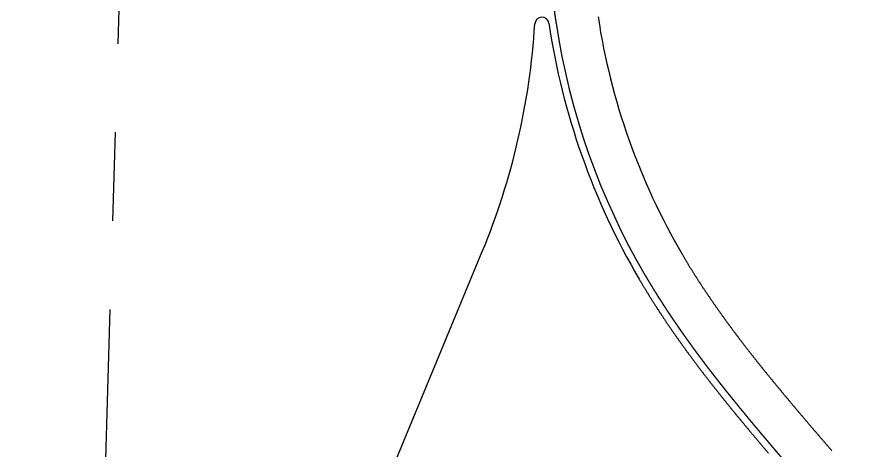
# Model space of a CAD drawing. Header units: millimetres. Extents: x 29316 to 52938, y 29851 to 35526.
# Drawn here: x 30676 to 30796.3, y 31281.5 to 31342.7 of the extents above; entities that cross this region are included whole.
import ezdxf

# ---------------------------------------------------------------- set-up
doc = ezdxf.new("R2010")
doc.units = ezdxf.units.MM
doc.header["$MEASUREMENT"] = 0
doc.linetypes.add('CENTER2', pattern=[1.125, 0.75, -0.125, 0.125, -0.125])
doc.layers.get('0').update_dxf_attribs({"linetype": 'CONTINUOUS'})
doc.layers.add('D-道路-车行道边线', color=5, linetype='CONTINUOUS')
doc.layers.add('道路中线_F', color=7, linetype='CONTINUOUS')

msp = doc.modelspace()

# ---------------------------------------------------------------- linework, layer by layer
at = {"color": 1, "linetype": 'CENTER2', "ltscale": 100}
msp.add_line((30705.89, 31863.71), (30676.01, 30864.15), dxfattribs=at)
at = {"layer": 'D-道路-车行道边线'}
msp.add_line((30724.78, 31269.1), (30741.55, 31309.63), dxfattribs=at)
at = {"layer": 'D-道路-车行道边线', "flags": 128}
for points in [[(30769.71, 31309.29, -0.000471), (30769.81, 31309.12, -0.00044), (30769.91, 31308.96, -0.000438), (30770, 31308.79, -0.000436), (30770.1, 31308.63, -0.000434), (30770.19, 31308.47, -0.000431), (30770.29, 31308.31, -0.000429), (30770.39, 31308.15, -0.000427), (30770.49, 31307.99, -0.000425), (30770.58, 31307.83, -0.000423), (30770.68, 31307.66, -0.00042), (30770.78, 31307.5, -0.000418), (30770.88, 31307.34, -0.000416), (30770.98, 31307.18, -0.000414), (30771.08, 31307.02, -0.000412), (30771.18, 31306.86, -0.000409), (30771.28, 31306.7, -0.000407), (30771.38, 31306.54, -0.000405), (30771.48, 31306.38, -0.000403), (30771.58, 31306.22, -0.000401), (30771.68, 31306.06, -0.000398), (30771.79, 31305.9, -0.000396), (30771.89, 31305.74, -0.000394), (30771.99, 31305.58, -0.000392), (30772.09, 31305.42, -0.000389), (30772.2, 31305.27, -0.000387), (30772.3, 31305.11, -0.000385), (30772.4, 31304.95, -0.000383), (30772.51, 31304.79, -0.00038), (30772.61, 31304.63, -0.000378), (30772.72, 31304.47, -0.000376), (30772.82, 31304.31, -0.000374), (30772.93, 31304.15, -0.000371), (30773.03, 31304, -0.000369), (30773.14, 31303.84, -0.000367), (30773.25, 31303.68, -0.000364), (30773.35, 31303.52, -0.000362), (30773.46, 31303.37, -0.00036), (30773.57, 31303.21, -0.000358), (30773.67, 31303.05, -0.000355), (30773.78, 31302.89, -0.000353), (30773.89, 31302.74, -0.000351), (30774, 31302.58, -0.000348), (30774.11, 31302.42, -0.000346), (30774.21, 31302.26, -0.000344), (30774.32, 31302.11, -0.000342), (30774.43, 31301.95, -0.000339), (30774.54, 31301.79, -0.000337), (30774.65, 31301.64, -0.000335), (30774.76, 31301.48, -0.000332), (30774.87, 31301.33, -0.00033), (30774.98, 31301.17, -0.000328), (30775.09, 31301.01, -0.000325), (30775.21, 31300.86, -0.000323), (30775.32, 31300.7, -0.000321), (30775.43, 31300.55, -0.000318), (30775.54, 31300.39, -0.000316), (30775.65, 31300.23, -0.000314), (30775.77, 31300.08, -0.000311), (30775.88, 31299.92, -0.000309), (30775.99, 31299.77, -0.000307), (30776.1, 31299.61, -0.000304), (30776.22, 31299.46, -0.000302), (30776.33, 31299.3, -0.000299), (30776.45, 31299.15, -0.000297), (30776.56, 31298.99, -0.000295), (30776.67, 31298.84, -0.000292), (30776.79, 31298.69, -0.00029), (30776.9, 31298.53, -0.000288), (30777.02, 31298.38, -0.000285), (30777.13, 31298.22, -0.000283), (30777.25, 31298.07, -0.00028), (30777.36, 31297.91, -0.000278), (30777.48, 31297.76, -0.000276), (30777.6, 31297.61, -0.000273), (30777.71, 31297.45, -0.000271), (30777.83, 31297.3, -0.000268), (30777.95, 31297.14, -0.000266), (30778.06, 31296.99, -0.000263), (30778.18, 31296.84, -0.000261), (30778.3, 31296.68, -0.000259), (30778.42, 31296.53, -0.000256), (30778.53, 31296.38, -0.000254), (30778.65, 31296.22, -0.000251), (30778.77, 31296.07, -0.000249), (30778.89, 31295.92, -0.000246), (30779.01, 31295.76, -0.000244), (30779.13, 31295.61, -0.000242), (30779.25, 31295.46, -0.000239), (30779.37, 31295.31, -0.000237), (30779.49, 31295.15, -0.000234), (30779.61, 31295, -0.000232), (30779.73, 31294.85, -0.000229), (30779.85, 31294.7, -0.000227), (30779.97, 31294.54, -0.000224), (30780.09, 31294.39, -0.000222), (30780.21, 31294.24, -0.000219), (30780.33, 31294.09, -0.000217), (30780.45, 31293.93, -0.000214), (30780.57, 31293.78, -0.000212), (30780.69, 31293.63, -0.000209), (30780.81, 31293.48, -0.000207), (30780.94, 31293.33, -0.000204), (30781.06, 31293.17, -0.000202), (30781.18, 31293.02, -0.000199), (30781.3, 31292.87, -0.000197), (30781.42, 31292.72, -0.000194), (30781.55, 31292.57, -0.000192), (30781.67, 31292.41, -0.000189), (30781.79, 31292.26, -0.000187), (30781.92, 31292.11, -0.000184), (30782.04, 31291.96, -0.000182), (30782.16, 31291.81, -0.000179), (30782.29, 31291.66, -0.000177), (30782.41, 31291.51, -0.000174), (30782.53, 31291.35, -0.000172), (30782.66, 31291.2, -0.000169), (30782.78, 31291.05, -0.000167), (30782.91, 31290.9, -0.000164), (30783.03, 31290.75, -0.000161), (30783.16, 31290.6, -0.000159), (30783.28, 31290.45, -0.000156), (30783.41, 31290.3, -0.000154), (30783.53, 31290.14, -0.000151), (30783.66, 31289.99, -0.000149), (30783.78, 31289.84, -0.000146), (30783.91, 31289.69, -0.000143), (30784.03, 31289.54, -0.000141), (30784.16, 31289.39, -0.000138), (30784.28, 31289.24, -0.000136), (30784.41, 31289.09, -0.000133), (30784.54, 31288.94, -0.00013), (30784.66, 31288.78, -0.000128), (30784.79, 31288.63, -0.000125), (30784.91, 31288.48, -0.000123), (30785.04, 31288.33, -0.000122), (30785.17, 31288.18, -0.000121), (30785.3, 31288.03, -0.000118), (30785.42, 31287.88, -0.000115), (30785.55, 31287.73, -0.000112), (30785.68, 31287.58, -0.00011), (30785.81, 31287.43, -0.000107), (30785.93, 31287.27, -0.000104), (30786.06, 31287.12, -0.000101), (30786.19, 31286.97, -0.000099), (30786.32, 31286.82, -0.000096), (30786.44, 31286.67, -0.000093), (30786.57, 31286.52, -0.00009), (30786.7, 31286.37, -0.000088), (30786.83, 31286.22, -0.000085), (30786.96, 31286.07, -0.000082), (30787.08, 31285.92, -0.000079), (30787.21, 31285.77, -0.000076), (30787.34, 31285.62, -0.000074), (30787.47, 31285.47, -0.000071), (30787.6, 31285.31, -0.000068), (30787.73, 31285.16, -0.000065), (30787.86, 31285.01, -0.000062), (30787.98, 31284.86, -0.00006), (30788.11, 31284.71, -0.000057), (30788.24, 31284.56, -0.000054), (30788.37, 31284.41, -0.000051), (30788.5, 31284.26, -0.000049), (30788.63, 31284.11, -0.000046), (30788.76, 31283.96, -0.000043), (30788.89, 31283.8, -0.00004), (30789.02, 31283.65, -0.000037), (30789.15, 31283.5, -0.000035), (30789.28, 31283.35, -0.000032), (30789.41, 31283.2, -0.000029), (30789.54, 31283.05, -0.000026), (30789.67, 31282.9, -0.000024), (30789.8, 31282.75, -0.000021), (30789.93, 31282.6, -0.000018), (30790.06, 31282.44, -0.000015), (30790.19, 31282.29, -0.000013), (30790.32, 31282.14, -0.00001), (30790.45, 31281.99, -0.000007), (30790.58, 31281.84, -0.000004), (30790.71, 31281.69, -0.000001), (30790.84, 31281.53, -0.000001)], [(30763.68, 31305.74, -0.000504), (30763.78, 31305.57, -0.000506), (30763.88, 31305.4, -0.000503), (30763.98, 31305.22, -0.0005), (30764.09, 31305.05, -0.000497), (30764.19, 31304.87, -0.000494), (30764.29, 31304.7, -0.000491), (30764.4, 31304.53, -0.000488), (30764.5, 31304.36, -0.000486), (30764.61, 31304.18, -0.000483), (30764.71, 31304.01, -0.00048), (30764.82, 31303.84, -0.000477), (30764.92, 31303.67, -0.000474), (30765.03, 31303.5, -0.000471), (30765.14, 31303.32, -0.000468), (30765.24, 31303.15, -0.000465), (30765.35, 31302.98, -0.000462), (30765.46, 31302.81, -0.00046), (30765.57, 31302.64, -0.000457), (30765.67, 31302.47, -0.000454), (30765.78, 31302.3, -0.000451), (30765.89, 31302.13, -0.000448), (30766, 31301.96, -0.000445), (30766.11, 31301.79, -0.000442), (30766.22, 31301.62, -0.000439), (30766.33, 31301.45, -0.000437), (30766.44, 31301.28, -0.000434), (30766.55, 31301.11, -0.000431), (30766.66, 31300.94, -0.000428), (30766.77, 31300.78, -0.000425), (30766.88, 31300.61, -0.000422), (30766.99, 31300.44, -0.000419), (30767.1, 31300.27, -0.000416), (30767.22, 31300.1, -0.000414), (30767.33, 31299.94, -0.000411), (30767.44, 31299.77, -0.000408), (30767.55, 31299.6, -0.000405), (30767.67, 31299.44, -0.000402), (30767.78, 31299.27, -0.000399), (30767.89, 31299.1, -0.000396), (30768.01, 31298.94, -0.000394), (30768.12, 31298.77, -0.000391), (30768.24, 31298.6, -0.000388), (30768.35, 31298.44, -0.000385), (30768.46, 31298.27, -0.000382), (30768.58, 31298.11, -0.000379), (30768.7, 31297.94, -0.000376), (30768.81, 31297.78, -0.000374), (30768.93, 31297.61, -0.000371), (30769.04, 31297.45, -0.000368), (30769.16, 31297.28, -0.000365), (30769.28, 31297.12, -0.000362), (30769.39, 31296.95, -0.000359), (30769.51, 31296.79, -0.000356), (30769.63, 31296.63, -0.000354), (30769.74, 31296.46, -0.000351), (30769.86, 31296.3, -0.000348), (30769.98, 31296.14, -0.000345), (30770.1, 31295.97, -0.000342), (30770.22, 31295.81, -0.000339), (30770.33, 31295.65, -0.000336), (30770.45, 31295.48, -0.000334), (30770.57, 31295.32, -0.000331), (30770.69, 31295.16, -0.000328), (30770.81, 31295, -0.000325), (30770.93, 31294.84, -0.000322), (30771.05, 31294.67, -0.000319), (30771.17, 31294.51, -0.000316), (30771.29, 31294.35, -0.000314), (30771.41, 31294.19, -0.000311), (30771.53, 31294.03, -0.000308), (30771.65, 31293.87, -0.000305), (30771.77, 31293.71, -0.000302), (30771.89, 31293.54, -0.000299), (30772.01, 31293.38, -0.000297), (30772.13, 31293.22, -0.000294), (30772.26, 31293.06, -0.000291), (30772.38, 31292.9, -0.000288), (30772.5, 31292.74, -0.000285), (30772.62, 31292.58, -0.000282), (30772.74, 31292.42, -0.000279), (30772.87, 31292.26, -0.000277), (30772.99, 31292.11, -0.000274), (30773.11, 31291.95, -0.000271), (30773.24, 31291.79, -0.000268), (30773.36, 31291.63, -0.000265), (30773.48, 31291.47, -0.000262), (30773.61, 31291.31, -0.00026), (30773.73, 31291.15, -0.000257), (30773.85, 31290.99, -0.000254), (30773.98, 31290.84, -0.000251), (30774.1, 31290.68, -0.000248), (30774.22, 31290.52, -0.000245), (30774.35, 31290.36, -0.000243), (30774.47, 31290.2, -0.00024), (30774.6, 31290.05, -0.000237), (30774.72, 31289.89, -0.000234), (30774.85, 31289.73, -0.000231), (30774.97, 31289.57, -0.000228), (30775.1, 31289.42, -0.000226), (30775.22, 31289.26, -0.000223), (30775.35, 31289.1, -0.00022), (30775.47, 31288.95, -0.000217), (30775.6, 31288.79, -0.000214), (30775.73, 31288.63, -0.000211), (30775.85, 31288.48, -0.000209), (30775.98, 31288.32, -0.000206), (30776.1, 31288.16, -0.000203), (30776.23, 31288.01, -0.0002), (30776.36, 31287.85, -0.000197), (30776.48, 31287.7, -0.000195), (30776.61, 31287.54, -0.000192), (30776.74, 31287.38, -0.000189), (30776.86, 31287.23, -0.000186), (30776.99, 31287.07, -0.000183), (30777.12, 31286.92, -0.00018), (30777.25, 31286.76, -0.000178), (30777.37, 31286.61, -0.000175), (30777.5, 31286.45, -0.000172), (30777.63, 31286.3, -0.000169), (30777.76, 31286.14, -0.000166), (30777.88, 31285.99, -0.000164), (30778.01, 31285.83, -0.000161), (30778.14, 31285.68, -0.000158), (30778.27, 31285.52, -0.000155), (30778.4, 31285.37, -0.000152), (30778.52, 31285.22, -0.000149), (30778.65, 31285.06, -0.000147), (30778.78, 31284.91, -0.000144), (30778.91, 31284.75, -0.000141), (30779.04, 31284.6, -0.000138), (30779.17, 31284.45, -0.000135), (30779.29, 31284.29, -0.000133), (30779.42, 31284.14, -0.00013), (30779.55, 31283.98, -0.000127), (30779.68, 31283.83, -0.000124), (30779.81, 31283.68, -0.000121), (30779.94, 31283.52, -0.000118), (30780.07, 31283.37, -0.000115), (30780.2, 31283.22, -0.000112), (30780.33, 31283.06, -0.00011), (30780.46, 31282.91, -0.000107), (30780.58, 31282.76, -0.000104), (30780.71, 31282.61, -0.000101), (30780.84, 31282.45, -0.000099), (30780.97, 31282.3, -0.000096), (30781.1, 31282.15, -0.000093), (30781.23, 31281.99, -0.00009), (30781.36, 31281.84, -0.000088), (30781.49, 31281.69, -0.000085), (30781.62, 31281.54, -0.000082), (30781.75, 31281.38, -0.000079), (30781.88, 31281.23, -0.000076)], [(30785.4, 31277.13, -0.000001), (30785.53, 31276.97, -0.000001)]]:
    msp.add_lwpolyline(points, format="xyb", dxfattribs=at)
at = {"layer": 'D-道路-车行道边线'}
for centre, radius, start, end in [((30649.15, 31347.86), 100, 337.5266, 356.4867), ((30749.96, 31341.67), 1, 8.5179, 176.4867), ((30850.83, 31356.78), 101, 188.5179, 210.3509), ((30850.83, 31356.78), 94, 188.5906, 210.3509)]:
    msp.add_arc(centre, radius, start, end, dxfattribs=at)
at = {"layer": '道路中线_F', "color": 6, "linetype": 'CENTER2', "ltscale": 100, "flags": 128}
for points in [[(30750.88, 31377.77, -0.000001), (30750.87, 31377.57, -0.000004), (30750.87, 31377.37, -0.000007), (30750.86, 31377.17, -0.00001), (30750.85, 31376.97, -0.000013), (30750.85, 31376.77, -0.000015), (30750.84, 31376.57, -0.000018), (30750.84, 31376.37, -0.000021), (30750.83, 31376.17, -0.000024), (30750.82, 31375.97, -0.000026), (30750.82, 31375.77, -0.000029), (30750.81, 31375.57, -0.000032), (30750.81, 31375.37, -0.000035), (30750.8, 31375.17, -0.000038), (30750.8, 31374.97, -0.00004), (30750.79, 31374.77, -0.000043), (30750.78, 31374.57, -0.000046), (30750.78, 31374.37, -0.000049), (30750.77, 31374.17, -0.000051), (30750.77, 31373.97, -0.000054), (30750.76, 31373.77, -0.000057), (30750.76, 31373.57, -0.00006), (30750.75, 31373.37, -0.000062), (30750.75, 31373.17, -0.000065), (30750.74, 31372.97, -0.000068), (30750.73, 31372.78, -0.000071), (30750.73, 31372.58, -0.000074), (30750.72, 31372.38, -0.000076), (30750.72, 31372.18, -0.000079), (30750.71, 31371.98, -0.000082), (30750.71, 31371.78, -0.000085), (30750.7, 31371.58, -0.000088), (30750.7, 31371.38, -0.00009), (30750.69, 31371.18, -0.000093), (30750.69, 31370.98, -0.000096), (30750.68, 31370.78, -0.000099), (30750.68, 31370.58, -0.000101), (30750.68, 31370.38, -0.000104), (30750.67, 31370.18, -0.000107), (30750.67, 31369.98, -0.00011), (30750.66, 31369.78, -0.000113), (30750.66, 31369.58, -0.000115), (30750.65, 31369.38, -0.000118), (30750.65, 31369.18, -0.000121), (30750.65, 31368.98, -0.000124), (30750.64, 31368.78, -0.000126), (30750.64, 31368.58, -0.000129), (30750.63, 31368.38, -0.000132), (30750.63, 31368.18, -0.000135), (30750.63, 31367.98, -0.000138), (30750.62, 31367.78, -0.00014), (30750.62, 31367.58, -0.000143), (30750.62, 31367.38, -0.000146), (30750.62, 31367.18, -0.000149), (30750.61, 31366.98, -0.000151), (30750.61, 31366.78, -0.000154), (30750.61, 31366.58, -0.000157), (30750.6, 31366.38, -0.00016), (30750.6, 31366.18, -0.000163), (30750.6, 31365.98, -0.000165), (30750.6, 31365.78, -0.000168), (30750.6, 31365.58, -0.000171), (30750.59, 31365.38, -0.000174), (30750.59, 31365.18, -0.000176), (30750.59, 31364.98, -0.000179), (30750.59, 31364.78, -0.000182), (30750.59, 31364.58, -0.000185), (30750.59, 31364.38, -0.000187), (30750.59, 31364.18, -0.00019), (30750.59, 31363.98, -0.000193), (30750.58, 31363.78, -0.000196), (30750.58, 31363.58, -0.000199), (30750.58, 31363.38, -0.000201), (30750.58, 31363.18, -0.000204), (30750.58, 31362.98, -0.000207), (30750.58, 31362.78, -0.00021), (30750.58, 31362.58, -0.000213), (30750.58, 31362.38, -0.000215), (30750.59, 31362.18, -0.000218), (30750.59, 31361.98, -0.000221), (30750.59, 31361.78, -0.000224), (30750.59, 31361.58, -0.000226), (30750.59, 31361.38, -0.000229), (30750.59, 31361.18, -0.000232), (30750.59, 31360.98, -0.000235), (30750.6, 31360.78, -0.000238), (30750.6, 31360.58, -0.00024), (30750.6, 31360.38, -0.000243), (30750.6, 31360.18, -0.000246), (30750.6, 31359.98, -0.000249), (30750.61, 31359.78, -0.000251), (30750.61, 31359.58, -0.000254), (30750.61, 31359.38, -0.000257), (30750.62, 31359.18, -0.00026), (30750.62, 31358.98, -0.000263), (30750.63, 31358.78, -0.000265), (30750.63, 31358.58, -0.000268), (30750.63, 31358.38, -0.000271), (30750.64, 31358.18, -0.000274), (30750.64, 31357.98, -0.000276), (30750.65, 31357.78, -0.000279), (30750.65, 31357.58, -0.000282), (30750.66, 31357.38, -0.000285), (30750.66, 31357.18, -0.000288), (30750.67, 31356.98, -0.00029), (30750.68, 31356.78, -0.000293), (30750.68, 31356.58, -0.000296), (30750.69, 31356.38, -0.000299), (30750.7, 31356.18, -0.000301), (30750.7, 31355.98, -0.000304), (30750.71, 31355.78, -0.000307), (30750.72, 31355.58, -0.00031), (30750.73, 31355.38, -0.000313), (30750.73, 31355.18, -0.000315), (30750.74, 31354.98, -0.000318), (30750.75, 31354.78, -0.000321), (30750.76, 31354.58, -0.000324), (30750.77, 31354.38, -0.000326), (30750.78, 31354.18, -0.000329), (30750.79, 31353.98, -0.000332), (30750.8, 31353.78, -0.000335), (30750.81, 31353.58, -0.000338), (30750.82, 31353.38, -0.00034), (30750.83, 31353.18, -0.000343), (30750.84, 31352.98, -0.000346), (30750.85, 31352.78, -0.000349), (30750.86, 31352.58, -0.000351), (30750.87, 31352.38, -0.000354), (30750.89, 31352.18, -0.000357), (30750.9, 31351.98, -0.00036), (30750.91, 31351.78, -0.000363), (30750.92, 31351.58, -0.000365), (30750.94, 31351.38, -0.000368), (30750.95, 31351.18, -0.000371), (30750.96, 31350.98, -0.000374), (30750.98, 31350.79, -0.000376), (30750.99, 31350.59, -0.000379), (30751.01, 31350.39, -0.000382), (30751.02, 31350.19, -0.000385), (30751.04, 31349.99, -0.000388), (30751.05, 31349.79, -0.00039), (30751.07, 31349.59, -0.000393), (30751.09, 31349.39, -0.000396), (30751.1, 31349.19, -0.000399), (30751.12, 31348.99, -0.000401), (30751.14, 31348.79, -0.000404), (30751.15, 31348.59, -0.000407), (30751.17, 31348.39, -0.00041), (30751.19, 31348.19, -0.000413), (30751.21, 31347.99, -0.000415), (30751.23, 31347.8, -0.000418), (30751.25, 31347.6, -0.000421), (30751.27, 31347.4, -0.000424), (30751.28, 31347.2, -0.000426), (30751.3, 31347, -0.000429), (30751.33, 31346.8, -0.000432), (30751.35, 31346.6, -0.000435), (30751.37, 31346.4, -0.000438), (30751.39, 31346.2, -0.00044), (30751.41, 31346.01, -0.000443), (30751.43, 31345.81, -0.000446), (30751.46, 31345.61, -0.000449), (30751.48, 31345.41, -0.000451), (30751.5, 31345.21, -0.000454), (30751.53, 31345.01, -0.000457), (30751.55, 31344.81, -0.00046), (30751.57, 31344.61, -0.000463), (30751.6, 31344.42, -0.000465), (30751.62, 31344.22, -0.000468), (30751.65, 31344.02, -0.000471), (30751.67, 31343.82, -0.000474), (30751.7, 31343.62, -0.000476), (30751.73, 31343.42, -0.000479), (30751.75, 31343.23, -0.000482), (30751.78, 31343.03, -0.000485), (30751.81, 31342.83, -0.000488), (30751.84, 31342.63, -0.00049), (30751.87, 31342.43, -0.000493), (30751.9, 31342.24, -0.000496), (30751.92, 31342.04, -0.000499), (30751.95, 31341.84)], [(30764.54, 31306.25, -0.000499), (30764.64, 31306.08, -0.000496), (30764.74, 31305.9, -0.000493), (30764.84, 31305.73, -0.00049), (30764.94, 31305.56, -0.000488), (30765.05, 31305.39, -0.000485), (30765.15, 31305.22, -0.000482), (30765.25, 31305.05, -0.000479), (30765.36, 31304.87, -0.000476), (30765.46, 31304.7, -0.000474), (30765.57, 31304.53, -0.000471), (30765.67, 31304.36, -0.000468), (30765.77, 31304.19, -0.000465), (30765.88, 31304.02, -0.000463), (30765.99, 31303.85, -0.00046), (30766.09, 31303.68, -0.000457), (30766.2, 31303.51, -0.000454), (30766.3, 31303.34, -0.000451), (30766.41, 31303.17, -0.000449), (30766.52, 31303.01, -0.000446), (30766.62, 31302.84, -0.000443), (30766.73, 31302.67, -0.00044), (30766.84, 31302.5, -0.000438), (30766.95, 31302.33, -0.000435), (30767.06, 31302.16, -0.000432), (30767.17, 31302, -0.000429), (30767.28, 31301.83, -0.000426), (30767.38, 31301.66, -0.000424), (30767.49, 31301.49, -0.000421), (30767.6, 31301.33, -0.000418), (30767.71, 31301.16, -0.000415), (30767.82, 31300.99, -0.000413), (30767.94, 31300.83, -0.00041), (30768.05, 31300.66, -0.000407), (30768.16, 31300.49, -0.000404), (30768.27, 31300.33, -0.000401), (30768.38, 31300.16, -0.000399), (30768.49, 31300, -0.000396), (30768.61, 31299.83, -0.000393), (30768.72, 31299.67, -0.00039), (30768.83, 31299.5, -0.000388), (30768.95, 31299.34, -0.000385), (30769.06, 31299.17, -0.000382), (30769.17, 31299.01, -0.000379), (30769.29, 31298.84, -0.000376), (30769.4, 31298.68, -0.000374), (30769.51, 31298.51, -0.000371), (30769.63, 31298.35, -0.000368), (30769.74, 31298.19, -0.000365), (30769.86, 31298.02, -0.000363), (30769.98, 31297.86, -0.00036), (30770.09, 31297.7, -0.000357), (30770.21, 31297.53, -0.000354), (30770.32, 31297.37, -0.000351), (30770.44, 31297.21, -0.000349), (30770.56, 31297.05, -0.000346), (30770.67, 31296.88, -0.000343), (30770.79, 31296.72, -0.00034), (30770.91, 31296.56, -0.000338), (30771.02, 31296.4, -0.000335), (30771.14, 31296.24, -0.000332), (30771.26, 31296.07, -0.000329), (30771.38, 31295.91, -0.000326), (30771.5, 31295.75, -0.000324), (30771.61, 31295.59, -0.000321), (30771.73, 31295.43, -0.000318), (30771.85, 31295.27, -0.000315), (30771.97, 31295.11, -0.000313), (30772.09, 31294.95, -0.00031), (30772.21, 31294.79, -0.000307), (30772.33, 31294.63, -0.000304), (30772.45, 31294.47, -0.000301), (30772.57, 31294.31, -0.000299), (30772.69, 31294.15, -0.000296), (30772.81, 31293.99, -0.000293), (30772.93, 31293.83, -0.00029), (30773.05, 31293.67, -0.000288), (30773.17, 31293.51, -0.000285), (30773.29, 31293.35, -0.000282), (30773.42, 31293.19, -0.000279), (30773.54, 31293.03, -0.000276), (30773.66, 31292.87, -0.000274), (30773.78, 31292.72, -0.000271), (30773.9, 31292.56, -0.000268), (30774.03, 31292.4, -0.000265), (30774.15, 31292.24, -0.000262), (30774.27, 31292.08, -0.00026), (30774.39, 31291.92, -0.000257), (30774.52, 31291.77, -0.000254), (30774.64, 31291.61, -0.000251), (30774.76, 31291.45, -0.000249), (30774.89, 31291.29, -0.000246), (30775.01, 31291.14, -0.000243), (30775.13, 31290.98, -0.00024), (30775.26, 31290.82, -0.000237), (30775.38, 31290.67, -0.000235), (30775.51, 31290.51, -0.000232), (30775.63, 31290.35, -0.000229), (30775.76, 31290.2, -0.000226), (30775.88, 31290.04, -0.000224), (30776, 31289.88, -0.000221), (30776.13, 31289.73, -0.000218), (30776.25, 31289.57, -0.000215), (30776.38, 31289.42, -0.000213), (30776.51, 31289.26, -0.00021), (30776.63, 31289.1, -0.000207), (30776.76, 31288.95, -0.000204), (30776.88, 31288.79, -0.000201), (30777.01, 31288.64, -0.000199), (30777.13, 31288.48, -0.000196), (30777.26, 31288.33, -0.000193), (30777.39, 31288.17, -0.00019), (30777.51, 31288.02, -0.000187), (30777.64, 31287.86, -0.000185), (30777.77, 31287.71, -0.000182), (30777.89, 31287.55, -0.000179), (30778.02, 31287.4, -0.000176), (30778.15, 31287.24, -0.000174), (30778.27, 31287.09, -0.000171), (30778.4, 31286.93, -0.000168), (30778.53, 31286.78, -0.000165), (30778.65, 31286.63, -0.000163), (30778.78, 31286.47, -0.00016), (30778.91, 31286.32, -0.000157), (30779.04, 31286.16, -0.000154), (30779.16, 31286.01, -0.000151), (30779.29, 31285.86, -0.000149), (30779.42, 31285.7, -0.000146), (30779.55, 31285.55, -0.000143), (30779.68, 31285.39, -0.00014), (30779.8, 31285.24, -0.000137), (30779.93, 31285.09, -0.000135), (30780.06, 31284.93, -0.000132), (30780.19, 31284.78, -0.000129), (30780.32, 31284.63, -0.000126), (30780.45, 31284.47, -0.000124), (30780.58, 31284.32, -0.000121), (30780.7, 31284.17, -0.000118), (30780.83, 31284.01, -0.000115), (30780.96, 31283.86, -0.000113), (30781.09, 31283.71, -0.00011), (30781.22, 31283.56, -0.000107), (30781.35, 31283.4, -0.000104), (30781.48, 31283.25, -0.000101), (30781.61, 31283.1, -0.000099), (30781.74, 31282.95, -0.000096), (30781.87, 31282.79, -0.000093), (30781.99, 31282.64, -0.00009), (30782.12, 31282.49, -0.000087), (30782.25, 31282.34, -0.000085), (30782.38, 31282.18, -0.000082), (30782.51, 31282.03, -0.000079), (30782.64, 31281.88, -0.000076), (30782.77, 31281.73, -0.000074), (30782.9, 31281.57, -0.000071), (30783.03, 31281.42, -0.000068), (30783.16, 31281.27, -0.000065), (30783.29, 31281.12, -0.000063), (30783.42, 31280.97, -0.00006), (30783.55, 31280.81, -0.000057), (30783.68, 31280.66, -0.000054), (30783.81, 31280.51, -0.000051), (30783.94, 31280.36, -0.000049), (30784.07, 31280.21, -0.000046), (30784.2, 31280.05, -0.000043), (30784.33, 31279.9, -0.00004), (30784.46, 31279.75, -0.000037), (30784.59, 31279.6, -0.000035), (30784.72, 31279.45, -0.000032), (30784.85, 31279.29, -0.000029), (30784.98, 31279.14, -0.000026), (30785.11, 31278.99, -0.000024), (30785.24, 31278.84, -0.000021), (30785.37, 31278.69, -0.000018), (30785.5, 31278.54, -0.000015), (30785.63, 31278.38, -0.000012), (30785.76, 31278.23, -0.00001), (30785.89, 31278.08, -0.000007), (30786.02, 31277.93, -0.000004), (30786.16, 31277.78, -0.000001), (30786.29, 31277.63)]]:
    msp.add_lwpolyline(points, format="xyb", dxfattribs=at)
at = {"layer": '道路中线_F', "color": 6, "linetype": 'CENTER2', "ltscale": 100}
msp.add_arc((30850.83, 31356.78), 100, 188.5906, 210.3509, dxfattribs=at)

doc.saveas('drawing.dxf')
